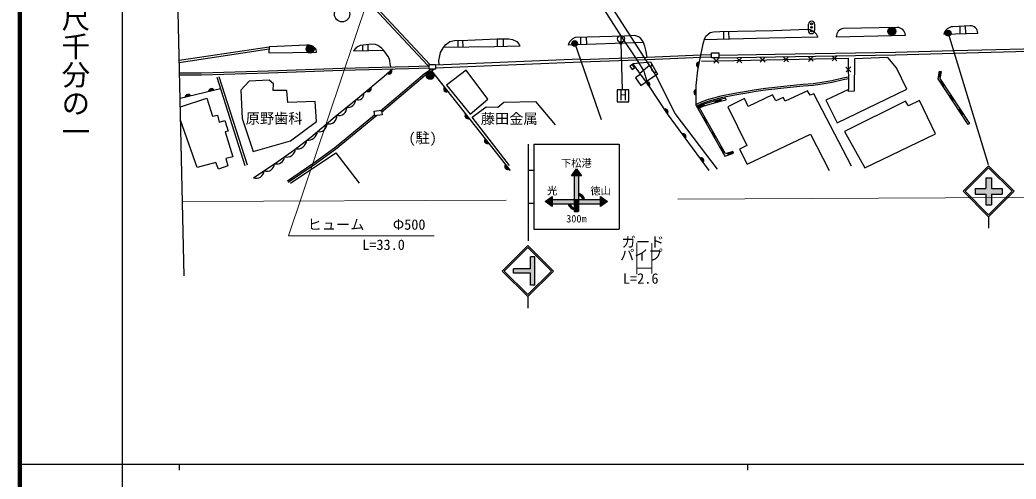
# Model space of a CAD drawing. Units: millimetres at full size, sheet at 1:1000; details may follow other scales. Extents: x 40000 to 680000, y 20000 to 380000.
# Drawn here: x 40000 to 215244, y 202409 to 283129 of the extents above; entities that cross this region are included whole.
import ezdxf
from ezdxf.enums import TextEntityAlignment as Align

# ---------------------------------------------------------------- set-up
doc = ezdxf.new("R2010")
doc.units = ezdxf.units.MM
doc.header["$LTSCALE"] = 1000
for name, color, linetype, lineweight in [('M-BGD', 7, 'Continuous', 25), ('M-BGD-EXST', 7, 'Continuous', 25), ('M-BMK-OTRS', 5, 'Continuous', 25), ('M-STR-HTXT', 7, 'Continuous', 13), ('M-STR-STRC', 7, 'Continuous', 25), ('M-TTL', 2, 'Continuous', 140), ('M-TTL-BAND', 7, 'Continuous', 25)]:
    doc.layers.add(name, color=color, linetype=linetype, lineweight=lineweight)
doc.layers.add('M-BMK-HTXT', color=7, linetype='Continuous')
doc.styles.add('@ＭＳ ゴシック', font='')
doc.styles.add('ＭＳ ゴシック', font='')
doc.styles.get('@ＭＳ ゴシック').set_extended_font_data('@MS Gothic')
doc.styles.get('ＭＳ ゴシック').set_extended_font_data('MS Gothic')

msp = doc.modelspace()

# ---------------------------------------------------------------- hatches: boundary and pattern name
at = {"layer": 'M-BGD'}
for points in [[(192675, 281131, 0.41421), (193375, 280431, 0.41421), (194075, 281131, 1)], [(90340, 278009, 0.41421), (91040, 277309, 0.41421), (91740, 278009, 1)], [(159534, 275758, 0.82183), (159348, 274784)], [(104615, 273708, 0.82183), (105356, 274366)], [(111493, 273375, 0.41421), (112193, 272675, 0.41421), (112893, 273375, 1)], [(201898, 273107), (202073, 274092), (201777, 274144), (201602, 273160)], [(150679, 271397, 0.82183), (150149, 272234)], [(202653, 271596), (202103, 272431), (201852, 272265), (202402, 271431)], [(70036, 269757, 0.82183), (69073, 269523)], [(74160, 270757, 0.82183), (73197, 270523)], [(100955, 270636, 0.82183), (101717, 271269)], [(114669, 271331, 0.82183), (115282, 270553)], [(158979, 270919, 0.82183), (158968, 269928)], [(204304, 269091), (203754, 269926), (203503, 269761), (204054, 268926)], [(160221, 267976), (160455, 268051), (160363, 268337), (160113, 268256), (159109, 267804), (159271, 267518), (159532, 267666)], [(163335, 268895), (163243, 269180), (162279, 268911), (162371, 268626)], [(118396, 266596, 0.82183), (119009, 265818)], [(153868, 266614, 0.82183), (153318, 267438)], [(205705, 266421), (205955, 266586), (205405, 267421), (205154, 267256)], [(160686, 265026), (160946, 265174), (160453, 266044), (160192, 265896)], [(157054, 262287, 0.82183), (156466, 263085)], [(162427, 262565), (161934, 263435), (161673, 263287), (162166, 262417)], [(121849, 262211, 0.82183), (122462, 261432)], [(163908, 259956), (163415, 260826), (163154, 260678), (163647, 259808)], [(164495, 259692), (164589, 259407), (165538, 259723), (165443, 260008)], [(125417, 257679, 0.82183), (126030, 256900)], [(160174, 258050, 0.82183), (159586, 258848)]]:
    msp.add_hatch(color=256, dxfattribs=at).paths.add_polyline_path(points)
at = {"layer": 'M-BGD-EXST'}
msp.add_hatch(color=256, dxfattribs=at).paths.add_polyline_path([(145960, 279077, 1), (145460, 279077, 0.41421), (145710, 278827, 0.41421)])
at = {"layer": 'M-STR-STRC'}
for points in [[(203815, 280805, 1), (202815, 280805, 0.41421), (203315, 280305, 0.41421)], [(138097, 278989, 1), (137097, 278989, 0.41421), (137597, 278489, 0.41421)], [(137894, 256950), (138769, 255700), (138269, 255700), (137519, 255700), (137019, 255700)], [(138269, 251575), (138269, 252340), (138269, 252653), (138269, 255700), (137519, 255700), (137519, 251575)], [(208060, 253503), (209920, 253503), (209921, 255362), (210921, 255362), (210920, 253502), (212780, 253502), (212780, 252502), (210920, 252502), (210920, 250642), (209920, 250642), (209920, 252503), (208060, 252503)], [(139034, 251575), (139346, 251575), (139340, 251601), (139332, 251626), (139325, 251651), (139317, 251676), (139308, 251701), (139299, 251725), (139290, 251750), (139280, 251774), (139270, 251798), (139259, 251822), (139248, 251846), (139237, 251869), (139225, 251892), (139213, 251916), (139200, 251938), (139187, 251961), (139173, 251984), (139159, 252006), (139145, 252028), (139131, 252049), (139116, 252071), (139100, 252092), (139084, 252113), (139068, 252134), (139052, 252154), (139035, 252174), (139018, 252194), (139000, 252213), (138983, 252232), (138964, 252251), (138946, 252270), (138927, 252288), (138908, 252306), (138888, 252323), (138869, 252341), (138849, 252357), (138828, 252374), (138808, 252390), (138787, 252406), (138766, 252421), (138744, 252436), (138722, 252451), (138700, 252465), (138678, 252479), (138656, 252493), (138633, 252506), (138610, 252518), (138587, 252531), (138564, 252543), (138540, 252554), (138517, 252565), (138493, 252576), (138469, 252586), (138444, 252596), (138420, 252605), (138395, 252614), (138371, 252623), (138346, 252631), (138321, 252638), (138295, 252646), (138270, 252652), (138269, 252653), (138269, 252340), (138281, 252336), (138300, 252330), (138320, 252322), (138339, 252315), (138359, 252307), (138378, 252298), (138397, 252290), (138416, 252281), (138435, 252272), (138454, 252262), (138472, 252252), (138490, 252242), (138508, 252231), (138526, 252220), (138544, 252209), (138561, 252198), (138579, 252186), (138596, 252174), (138613, 252161), (138629, 252149), (138646, 252136), (138662, 252122), (138678, 252109), (138694, 252095), (138709, 252081), (138724, 252067), (138739, 252052), (138754, 252037), (138769, 252022), (138783, 252007), (138797, 251991), (138810, 251975), (138824, 251959), (138837, 251943), (138850, 251926), (138862, 251909), (138874, 251892), (138886, 251875), (138898, 251858), (138909, 251840), (138920, 251822), (138931, 251804), (138941, 251786), (138952, 251768), (138961, 251749), (138971, 251730), (138980, 251711), (138988, 251692), (138997, 251673), (139005, 251654), (139013, 251635), (139020, 251615), (139027, 251595)], [(133644, 252075), (133644, 251575), (133644, 250825), (133644, 250325), (132394, 251200)], [(136442, 250825), (136754, 250825), (137519, 250825), (137519, 251575), (133644, 251575), (133644, 250825)], [(137519, 249748), (137519, 250060), (137508, 250064), (137488, 250071), (137468, 250079), (137449, 250086), (137429, 250094), (137410, 250102), (137391, 250111), (137372, 250120), (137353, 250129), (137335, 250139), (137316, 250149), (137298, 250159), (137280, 250170), (137262, 250180), (137244, 250192), (137227, 250203), (137209, 250215), (137192, 250227), (137175, 250239), (137159, 250252), (137142, 250265), (137126, 250278), (137110, 250292), (137094, 250306), (137079, 250320), (137064, 250334), (137049, 250349), (137034, 250364), (137019, 250379), (137005, 250394), (136991, 250410), (136978, 250426), (136964, 250442), (136951, 250458), (136938, 250475), (136926, 250491), (136914, 250508), (136902, 250526), (136890, 250543), (136879, 250561), (136868, 250579), (136857, 250597), (136847, 250615), (136837, 250633), (136827, 250652), (136817, 250670), (136808, 250689), (136800, 250708), (136791, 250727), (136783, 250747), (136775, 250766), (136768, 250786), (136761, 250806), (136754, 250825), (136442, 250825), (136448, 250800), (136456, 250775), (136463, 250750), (136471, 250725), (136480, 250700), (136489, 250676), (136498, 250651), (136508, 250627), (136518, 250603), (136529, 250579), (136540, 250555), (136551, 250532), (136563, 250508), (136576, 250485), (136588, 250462), (136601, 250440), (136615, 250417), (136629, 250395), (136643, 250373), (136658, 250351), (136673, 250330), (136688, 250309), (136704, 250288), (136720, 250267), (136736, 250247), (136753, 250227), (136770, 250207), (136788, 250187), (136806, 250168), (136824, 250149), (136842, 250131), (136861, 250113), (136880, 250095), (136900, 250077), (136919, 250060), (136939, 250043), (136960, 250027), (136980, 250011), (137001, 249995), (137023, 249980), (137044, 249965), (137066, 249950), (137088, 249936), (137110, 249922), (137132, 249908), (137155, 249895), (137178, 249882), (137201, 249870), (137224, 249858), (137248, 249847), (137271, 249836), (137295, 249825), (137319, 249815), (137344, 249805), (137368, 249796), (137393, 249787), (137418, 249778), (137442, 249770), (137467, 249762), (137493, 249755), (137518, 249748)], [(138269, 250825), (138269, 251575), (137519, 251575), (137519, 250825)], [(138269, 249450), (138269, 250825), (137519, 250825), (137519, 250060), (137519, 249748), (137519, 249450)], [(142144, 250825), (142144, 251575), (139346, 251575), (139034, 251575), (138269, 251575), (138269, 250825)], [(142144, 251575), (142144, 252075), (143394, 251200), (142144, 250325), (142144, 250825)], [(126849, 239352), (129849, 239352), (129849, 241477), (130599, 241477), (130599, 236477), (129849, 236477), (129849, 238602), (126849, 238602)]]:
    msp.add_hatch(color=256, dxfattribs=at).paths.add_polyline_path(points)

# ---------------------------------------------------------------- linework, layer by layer
at = {"layer": 'M-BGD'}
for p, q in [((90761, 298210), (112127, 275292)), ((145738, 280395), (145738, 279195)), ((163857, 279693), (163828, 281104)), ((164750, 279716), (164721, 281123)), ((183616, 280169), (195762, 280464)), ((194331, 281806), (184880, 281629)), ((202516, 280618), (208520, 280803)), ((207113, 282114), (204135, 281944)), ((205328, 282012), (205368, 280706)), ((206316, 282069), (206357, 280736)), ((100316, 277737), (100320, 278678)), ((101281, 277763), (101274, 278803)), ((117021, 279521), (117038, 278320)), ((117953, 278333), (117910, 279552)), ((123957, 279781), (123986, 278421)), ((124997, 279781), (125026, 278443)), ((138623, 280047), (138598, 278846)), ((139622, 280080), (139661, 278881)), ((83827, 278370), (68034, 275972)), ((83822, 277965), (68043, 275569)), ((138567, 276241), (113137, 275206)), ((138757, 275698), (113137, 274656)), ((149051, 273763), (150736, 275181)), ((162940, 275536), (162078, 276365)), ((162102, 275525), (162926, 276382)), ((166970, 275614), (166108, 276443)), ((166132, 275602), (166956, 276459)), ((171076, 275693), (170214, 276522)), ((170238, 275682), (171062, 276539)), ((175205, 275773), (174343, 276602)), ((174367, 275761), (175191, 276619)), ((179543, 275857), (178681, 276686)), ((178705, 275845), (179529, 276702)), ((183735, 275938), (182873, 276767)), ((182897, 275926), (183722, 276783)), ((112420, 274188), (126227, 256651)), ((185320, 274853), (186171, 274021)), ((185325, 274014), (186161, 274870)), ((74628, 273084), (79582, 257541)), ((75009, 273206), (79963, 257662)), ((201602, 273160), (201898, 273107)), ((202103, 272431), (201852, 272265)), ((75283, 271029), (68188, 269309)), ((202653, 271596), (202402, 271431)), ((203754, 269926), (203503, 269761)), ((160455, 268051), (160363, 268337)), ((162371, 268626), (162279, 268911)), ((163335, 268895), (163243, 269180)), ((204304, 269091), (204054, 268926)), ((159532, 267666), (159271, 267518)), ((205405, 267421), (205154, 267256)), ((205955, 266586), (205705, 266421)), ((160453, 266044), (160192, 265896)), ((160946, 265174), (160686, 265026)), ((207056, 264916), (206806, 264751)), ((161934, 263435), (161673, 263287)), ((162427, 262565), (162166, 262417)), ((163415, 260826), (163154, 260678)), ((163908, 259956), (163647, 259808)), ((164495, 259692), (164589, 259407))]:
    msp.add_line(p, q, dxfattribs=at)
for points in [[(162741, 256890), (155282, 266696), (151820, 273518), (149838, 276559), (133817, 301507), (132510, 304182), (132016, 305817), (131215, 309597), (130516, 311845), (128608, 311334), (129341, 307417), (129903, 305510), (130721, 303518), (131625, 301978), (132733, 300650), (145770, 280227), (148530, 276111), (149732, 274150), (150305, 272364)], [(90361, 298210), (90361, 298053), (111694, 275170), (111990, 275041)], [(150338, 276577), (150126, 277808), (149909, 278529), (149628, 279276), (149419, 279650), (149169, 279941), (148821, 280184), (148363, 280347), (148046, 280401), (146342, 280300), (137690, 280017), (137153, 279769), (136664, 279273), (136438, 278776), (149655, 279205)], [(158949, 268086), (158987, 271621), (159250, 274273), (159642, 276322), (160191, 278905), (160406, 279736), (160656, 280259), (161060, 280656), (161435, 280911), (161997, 281031), (163152, 281091), (172484, 281283), (178624, 281535), (179016, 281451), (179648, 281125), (180076, 280663), (180368, 280119), (171885, 279898), (160372, 279604)], [(162928, 276917), (172891, 277118), (194013, 277442), (204307, 277732), (223912, 278236), (240388, 278621), (253011, 278990), (269046, 279417), (282957, 279858), (301124, 280446), (317913, 280860), (325233, 281098), (349479, 281718), (373110, 281875), (383681, 281740), (396521, 281290), (406203, 280895), (414999, 280480), (424215, 279912), (435193, 278967), (445985, 277534)], [(162928, 276467), (172899, 276668), (194023, 276992), (204319, 277282), (223923, 277786), (240399, 278171), (253024, 278540), (269059, 278967), (282972, 279408), (301137, 279996), (317926, 280411), (325246, 280648), (349486, 281268), (373109, 281425), (383670, 281290), (396504, 280841), (406183, 280446), (414974, 280031), (424181, 279463), (435144, 278520), (445934, 277087)], [(105229, 274870), (105159, 275430), (105057, 275986), (104822, 276614), (104630, 276931), (104334, 277367), (104003, 277771), (103659, 278136), (103315, 278403), (102951, 278621), (102571, 278819), (101831, 278864), (100903, 278763), (99831, 278606), (99411, 278404), (99120, 278145), (98695, 277692), (103942, 277836)], [(113726, 275230), (113703, 275970), (113869, 276842), (114015, 277424), (114524, 278285), (114929, 278794), (115624, 279354), (116424, 279500), (118804, 279584), (123957, 279781), (126038, 279782), (126650, 279699), (127429, 279314), (127761, 278930), (127927, 278505), (123515, 278411), (114524, 278285)], [(138599, 276149), (150338, 276577), (159794, 276970), (161678, 277048)], [(138738, 275754), (150354, 276177), (159810, 276570), (161678, 276648)], [(150557, 271580), (150141, 272256), (149172, 273592), (147852, 275454), (150909, 275780), (152159, 273585), (150141, 272256)], [(159887, 275898), (185719, 276398), (185783, 270906)], [(68084, 273815), (71964, 273835), (83706, 274204), (96698, 274626), (108358, 274960), (111987, 275041)], [(68092, 273465), (71971, 273485), (83718, 273854), (96709, 274276), (108367, 274610), (111987, 274691)], [(81103, 255349), (85391, 258247), (88170, 260242), (91150, 262494), (95467, 266130), (99452, 269388), (104068, 273221), (105539, 274529)], [(103440, 267172), (111192, 273714), (112333, 274492)], [(103634, 266942), (111374, 273475), (112866, 274492)], [(206806, 264751), (201530, 272754), (201777, 274144), (202073, 274092), (201846, 272819), (207056, 264916)], [(185757, 273091), (184770, 272865), (182832, 272443), (180743, 272093), (179528, 271897), (177748, 271764), (174365, 271423), (172790, 271269), (171144, 271063), (169504, 270847), (167467, 270517), (165692, 270187), (163293, 269713), (161147, 269115), (159933, 268724), (158951, 268281)], [(185761, 272784), (184835, 272572), (182889, 272148), (180791, 271797), (179563, 271599), (177774, 271465), (174395, 271124), (172824, 270970), (171182, 270765), (169548, 270550), (167518, 270222), (165748, 269892), (163363, 269421), (161233, 268827), (160041, 268443), (159010, 267979)], [(150557, 271580), (153868, 266614), (161206, 256647)], [(186307, 257397), (179669, 270153), (179022, 269882), (178563, 270654), (174639, 268860), (174285, 269465), (172970, 268881), (172386, 269945), (168101, 267898), (167455, 269316), (164554, 267856), (167894, 261066), (166579, 260399), (167935, 257771), (179100, 263068), (182335, 256687)], [(68222, 267871), (72905, 269369), (73872, 266210), (74737, 266412), (75026, 265158), (76021, 265475), (76612, 263558), (76122, 263442), (77436, 259079), (76239, 258791), (76585, 257494), (74941, 256917), (74450, 258070), (71162, 257162), (68277, 265489)], [(126151, 257559), (119573, 266024), (122034, 267868), (124045, 267821), (125110, 268672), (130718, 268767), (134173, 264676)], [(158951, 268082), (163989, 259207), (165538, 259723), (165443, 260008), (164128, 259569), (159532, 267666), (160221, 267976), (161377, 268348), (163479, 268935), (164220, 269081), (164162, 269375), (163409, 269227), (161291, 268636), (160113, 268256), (159109, 267804)], [(102396, 266365), (95347, 260602), (91543, 257828), (87050, 254783)], [(102802, 266309), (95531, 260365), (91716, 257583), (87218, 254535)], [(87586, 254407), (95598, 259777), (99690, 254431)]]:
    msp.add_lwpolyline(points, dxfattribs=at)
for points in [[(83827, 278404), (83814, 277366), (92150, 277487), (92096, 277927), (91903, 278200), (91470, 278447), (90963, 278700), (90410, 278700), (85241, 278431)], [(161678, 277367), (162928, 277367), (162928, 276467), (161678, 276467)], [(111987, 275292), (113137, 275292), (113137, 274492), (111987, 274492)], [(147325, 275009), (147716, 274429), (148131, 274708), (147740, 275289)], [(185783, 270906), (181798, 269048), (183764, 265030), (196048, 270981), (194209, 274729), (192712, 276513), (186792, 276316), (186758, 270582), (185781, 270575)], [(115073, 271683), (119190, 266552), (122337, 269200), (118480, 274308)], [(149250, 271610), (150141, 272256), (149172, 273592), (148282, 272946)], [(81019, 259984), (87576, 261881), (92161, 265280), (91915, 268803), (87157, 268606), (86935, 270749), (84549, 270712), (84587, 271869), (83836, 272556), (80313, 272352), (78863, 270763), (79090, 265808)], [(195788, 268855), (185069, 263544), (188632, 257117), (201042, 263092), (198266, 268979), (196318, 268044)], [(102304, 267104), (103594, 267265), (103699, 266422), (102409, 266260)]]:
    msp.add_lwpolyline(points, close=True, dxfattribs=at)
for centre, radius in [((145738, 279795), 600), ((193375, 281131), 700), ((91040, 278009), 700), ((112193, 273375), 700)]:
    msp.add_circle(centre, radius, dxfattribs=at)
for centre, radius, start, end in [((185086, 280173), 1470, 98.07481, 180.16554), ((194348, 280390), 1416, 2.99115, 90.69763), ((204236, 280169), 1778, 93.26034, 165.37929), ((207154, 280748), 1367, 2.30024, 91.71292), ((151873, 274813), 875, 143.86141, 275.46411), ((159537, 275253), 505, 90.3278, 247.98599), ((104921, 274110), 505, 232.82828, 30.48647), ((150331, 271763), 505, 313.52736, 111.18555), ((69577, 269545), 505, 24.80198, 182.46017), ((73701, 270545), 505, 24.80198, 182.46017), ((99458, 270120), 1064, 251.18902, 8.00412), ((101274, 271028), 505, 230.87015, 28.52834), ((115052, 271003), 505, 139.38378, 297.04198), ((159072, 270422), 505, 100.55704, 258.21523), ((97610, 269264), 1512, 264.27763, 354.2656), ((94332, 266288), 1446, 256.23165, 3.69523), ((96172, 267615), 1296, 252.1577, 6.38553), ((118780, 266268), 505, 139.38378, 297.04198), ((153511, 266972), 505, 314.85774, 112.51593), ((92644, 264801), 1347, 256.64796, 3.5631), ((90661, 263652), 1679, 263.62354, 354.44661), ((156681, 262628), 505, 317.53776, 115.19595), ((88772, 262158), 1712, 260.0195, 354.13872), ((122232, 261882), 505, 139.38378, 297.04198), ((86907, 260577), 1571, 255.59516, 356.19762), ((83369, 257968), 1446, 252.5968, 355.49569), ((85177, 259146), 1342, 254.15225, 356.10414), ((125801, 257350), 505, 139.38378, 297.04198), ((159801, 258391), 505, 317.53776, 115.19595), ((81549, 256666), 1390, 251.28417, 356.80832)]:
    msp.add_arc(centre, radius, start, end, dxfattribs=at)
at = {"layer": 'M-BGD-EXST'}
for p, q in [((145710, 279077), (145948, 270855)), ((147142, 270855), (145042, 270855)), ((145042, 270855), (145042, 268755)), ((147142, 268755), (147142, 270855)), ((145042, 268755), (147142, 268755))]:
    msp.add_line(p, q, dxfattribs=at)
for centre, radius in [((96673, 284134), 1350), ((145710, 279077), 250)]:
    msp.add_circle(centre, radius, dxfattribs=at)
at = {"layer": 'M-BMK-OTRS'}
msp.add_line((68913, 238126), (66470, 343295), dxfattribs=at)
at = {"layer": 'M-STR-HTXT'}
for p, q in [((125519, 251468), (68609, 251184)), ((148553, 238443), (148553, 243929)), ((151169, 238560), (151169, 243890)), ((148553, 239478), (151169, 239478))]:
    msp.add_line(p, q, dxfattribs=at)
for points in [[(101189, 286709), (87246, 245194), (112851, 245194)], [(570248, 242800), (450027, 253092), (155755, 251620)]]:
    msp.add_lwpolyline(points, dxfattribs=at)
at = {"layer": 'M-STR-STRC'}
for p, q in [((178700, 281277), (178711, 282377)), ((179811, 282366), (179800, 281266)), ((203315, 280805), (210317, 257715)), ((137597, 278989), (142282, 265619)), ((129394, 261316), (129394, 244316)), ((130394, 261316), (130394, 246316)), ((130394, 261316), (145394, 261316)), ((145394, 261316), (145394, 246316)), ((129394, 256691), (130394, 256691)), ((137019, 255700), (137894, 256950)), ((137894, 256950), (138769, 255700)), ((205919, 253003), (210419, 257503)), ((206273, 253003), (210419, 257149)), ((214920, 253002), (210419, 257503)), ((214566, 253002), (210419, 257149)), ((138769, 255700), (137019, 255700)), ((137519, 255700), (137519, 249450)), ((138269, 255700), (138269, 249450)), ((209921, 255362), (209920, 253503)), ((209921, 255362), (210921, 255362)), ((210921, 255362), (210920, 253502)), ((205919, 253003), (210419, 248502)), ((206273, 253003), (210419, 248856)), ((208060, 253503), (208060, 252503)), ((208060, 253503), (209920, 253503)), ((208060, 252503), (209920, 252503)), ((209920, 252503), (209920, 250642)), ((210419, 248856), (214566, 253002)), ((210420, 248502), (214920, 253002)), ((210920, 253502), (212780, 253502)), ((210920, 252502), (212780, 252502)), ((210920, 252502), (210920, 250642)), ((212780, 253502), (212780, 252502)), ((129394, 250941), (130394, 250941)), ((132394, 251200), (133644, 252075)), ((133644, 250325), (132394, 251200)), ((133644, 252075), (133644, 250325)), ((133644, 251575), (142144, 251575)), ((133644, 250825), (142144, 250825)), ((142144, 250325), (142144, 252075)), ((142144, 252075), (143394, 251200)), ((143394, 251200), (142144, 250325)), ((209920, 250642), (210920, 250642)), ((137519, 249450), (138269, 249450)), ((210420, 248502), (210420, 246502)), ((130394, 246316), (145394, 246316)), ((124850, 238978), (129350, 243478)), ((125204, 238978), (129350, 243125)), ((133850, 238978), (129350, 243478)), ((133497, 238978), (129350, 243125)), ((130599, 241477), (129849, 241477)), ((129849, 239352), (129849, 241477)), ((130599, 236477), (130599, 241477)), ((124850, 238978), (129350, 234477)), ((125204, 238978), (129350, 234831)), ((126849, 238602), (126849, 239352)), ((129849, 239352), (126849, 239352)), ((129849, 238602), (126849, 238602)), ((129350, 234831), (133497, 238978)), ((129350, 234478), (133850, 238978)), ((129849, 236477), (129849, 238602)), ((130599, 236477), (129849, 236477)), ((129350, 234477), (129350, 232477))]:
    msp.add_line(p, q, dxfattribs=at)
for centre, radius in [((179268, 282446), 150), ((179255, 281206), 150), ((179261, 281826), 150), ((203315, 280805), 500), ((137597, 278989), 500)]:
    msp.add_circle(centre, radius, dxfattribs=at)
for centre, radius, start, end in [((179261, 282372), 550, 89.40304, 179.40304), ((179261, 282372), 550, 359.40304, 89.40304), ((179250, 281272), 550, 179.40304, 269.40304), ((179250, 281272), 550, 269.40304, 359.40304), ((137894, 251200), 1500, 14.47751, 75.52249), ((137894, 251200), 1500, 194.47751, 255.52249), ((137894, 251200), 1200, 198.20996, 251.79004), ((137894, 251200), 1200, 18.20996, 71.79004)]:
    msp.add_arc(centre, radius, start, end, dxfattribs=at)
at = {"layer": 'M-TTL'}
msp.add_line((40000, 380000), (40000, 20000), dxfattribs=at)
at = {"layer": 'M-TTL-BAND'}
for p, q in [((58000, 370000), (58000, 20000)), ((40000, 205000), (579000, 205000)), ((68000, 205000), (68000, 204000)), ((168000, 205000), (168000, 204000))]:
    msp.add_line(p, q, dxfattribs=at)

# ---------------------------------------------------------------- texts
at = {"layer": 'M-BGD-EXST', "style": 'ＭＳ ゴシック'}
msp.add_text('H', height=1833, dxfattribs=at).set_placement((145495, 268446), align=Align.BOTTOM_LEFT)
at = {"layer": 'M-BMK-HTXT', "style": 'ＭＳ ゴシック'}
for s, p in [('原野歯科', (79712, 264354)), ('藤田金属', (121078, 264315)), ('(駐)', (108355, 260934))]:
    msp.add_text(s, height=1833, dxfattribs=at).set_placement(p, align=Align.BOTTOM_LEFT)
at = {"layer": 'M-STR-HTXT', "style": 'ＭＳ ゴシック'}
for s, p in [('ヒューム\u3000\u3000Φ500', (90601, 245694)), ('L=33.0', (100232, 242141)), ('ガード', (145854, 242622)), ('パイプ', (145580, 240334)), ('L=2.6', (146098, 236216))]:
    msp.add_text(s, height=1833, dxfattribs=at).set_placement(p, align=Align.BOTTOM_LEFT)
at = {"layer": 'M-STR-STRC', "style": 'ＭＳ ゴシック'}
for s, p in [('下松港', (137894, 257950)), ('光', (133644, 253075)), ('徳山', (142144, 253075)), ('300m', (137894, 248181))]:
    msp.add_text(s, height=1320, dxfattribs=at).set_placement(p, align=Align.MIDDLE_CENTER)
at = {"layer": 'M-TTL-BAND', "style": '@ＭＳ ゴシック'}
msp.add_text('縮尺千分の一', height=3666, rotation=270, dxfattribs=at).set_placement((49777, 261030), align=Align.MIDDLE_RIGHT)

doc.saveas('drawing.dxf')
